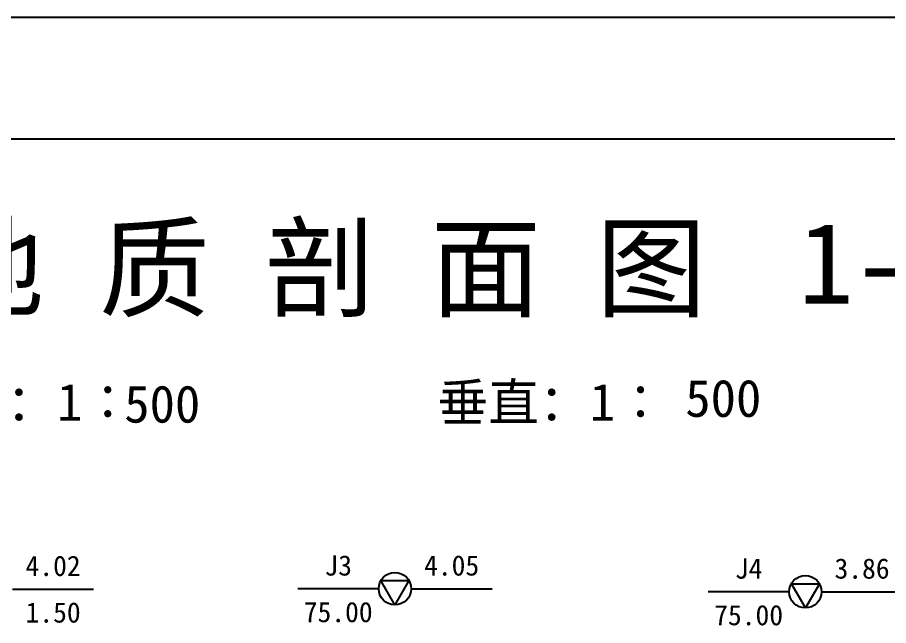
# Model space of a CAD drawing. Extents: x -37 to 3540, y -1485 to 297.
# Drawn here: x 178 to 285.5, y 222 to 297 of the extents above; entities that cross this region are included whole.
import ezdxf
from ezdxf.enums import TextEntityAlignment as Align

# ---------------------------------------------------------------- set-up
doc = ezdxf.new("R2010")
doc.units = 0
doc.layers.get('0').update_dxf_attribs({"linetype": 'CONTINUOUS'})
doc.layers.add('FRAME', color=7, linetype='CONTINUOUS')
doc.layers.add('HOLE', color=41, linetype='CONTINUOUS')
doc.styles.add('ST', font='')
doc.styles.get('ST').set_extended_font_data('SimSun')

# ---------------------------------------------------------------- blocks, each defined once
blk = doc.blocks.new('图头_剖面图A3')
at = {"style": 'ST'}
for s, height, p in [('工 程 地 质 剖 面 图', 10, (-15.09, 10.79)), ('比例尺：水平：1∶            垂直：1∶', 4.6, (-11.5, -5.76))]:
    blk.add_text(s, height=height, dxfattribs=at).set_placement(p, align=Align.MIDDLE_CENTER)
for tag, height, p in [('01_剖面号', 10, (64.41, 11.39)), ('02_横向比例', 4.6, (-18.82, -5.99)), ('03＿纵向比例', 4.6, (50.43, -5.28))]:
    blk.add_attdef(tag, text='', height=height, dxfattribs=at).set_placement(p, align=Align.MIDDLE_LEFT)
blk = doc.blocks.new('H_cpt_hole')
for p, q in [((-1.73, 1), (1.73, 1)), ((0, -2), (-1.73, 1)), ((1.73, 1), (0, -2))]:
    blk.add_line(p, q)
blk.add_circle((0, 0), 2)

msp = doc.modelspace()

# ---------------------------------------------------------------- linework, layer by layer
at = {"layer": 'FRAME', "color": 245, "linetype": 'Continuous'}
msp.add_line((468.75, 297), (-37.39, 297), dxfattribs=at)
at = {"layer": 'FRAME', "linetype": 'Continuous'}
msp.add_line((448.75, 282), (-17.39, 282), dxfattribs=at)
at = {"layer": 'HOLE', "linetype": 'Continuous'}
for points in [[(177.4, 226.47), (187.4, 226.47)], [(222.59, 226.52), (212.59, 226.52)], [(226.59, 226.52), (236.59, 226.52)], [(273.25, 226.14), (263.25, 226.14)], [(277.25, 226.14), (287.25, 226.14)]]:
    msp.add_lwpolyline(points, dxfattribs=at)

# ---------------------------------------------------------------- block references
at = {"layer": 'FRAME'}
msp.add_blockref('图头_剖面图A3', (210, 255.3), dxfattribs=at).add_auto_attribs({'01_剖面号': "1--1'", '02_横向比例': '500', '03＿纵向比例': '500'})
at = {"layer": 'HOLE'}
for p in [(224.59, 226.52), (275.25, 226.14)]:
    msp.add_blockref('H_cpt_hole', p, dxfattribs=at)

# ---------------------------------------------------------------- texts
at = {"layer": 'HOLE', "style": 'ST'}
for s, p in [('4.02', (182.4, 229.34)), ('J3', (217.59, 229.39)), ('4.05', (231.59, 229.39)), ('J4', (268.25, 229.01)), ('3.86', (282.25, 229.01)), ('1.50', (182.4, 223.59)), ('75.00', (217.59, 223.64)), ('75.00', (268.25, 223.26))]:
    msp.add_text(s, height=2.5, dxfattribs=at).set_placement(p, align=Align.MIDDLE_CENTER)

doc.saveas('drawing.dxf')
